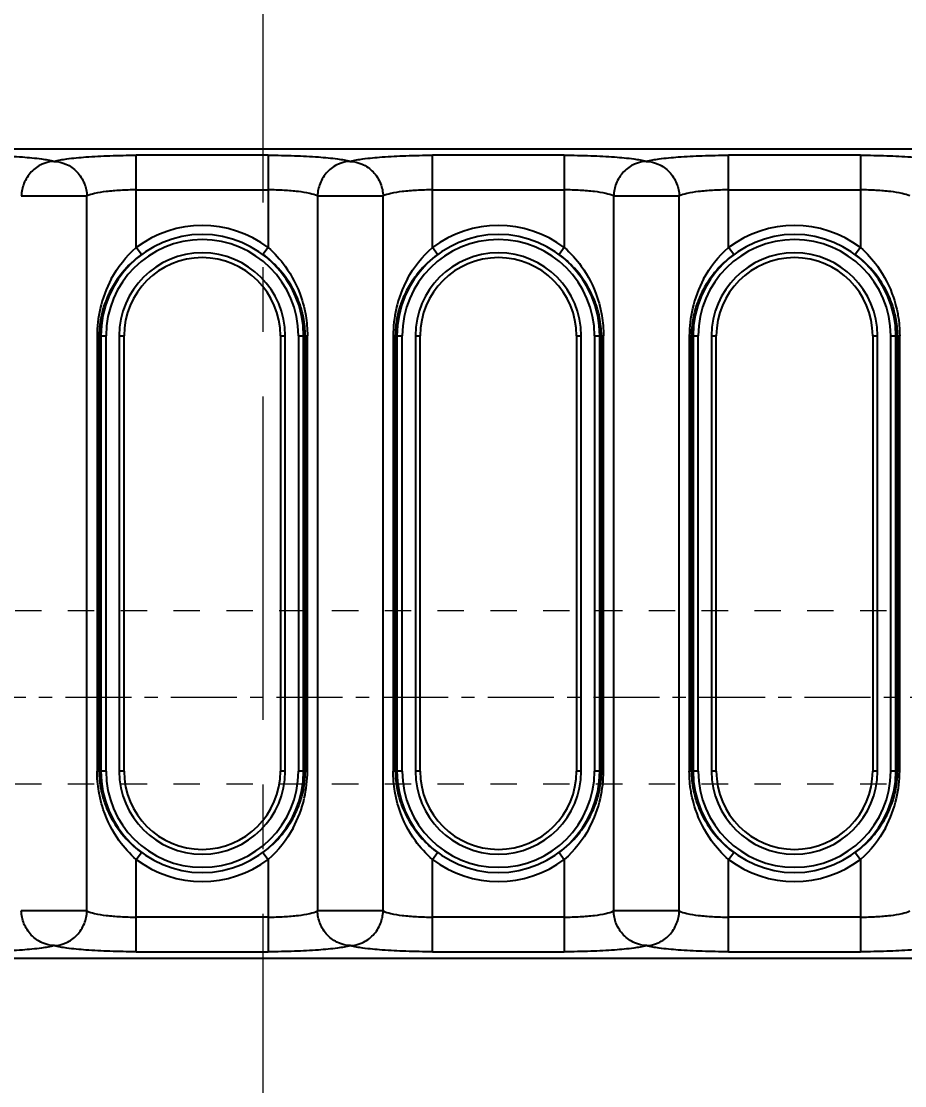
# Model space of a CAD drawing. Header units: millimetres. Extents: x 699 to 6116, y -3115 to -1923.
# Drawn here: x 1031.9 to 1082.9, y -2390.5 to -2329 of the extents above; entities that cross this region are included whole.
import ezdxf

# ---------------------------------------------------------------- set-up
doc = ezdxf.new("R2010")
doc.units = ezdxf.units.MM
doc.header["$LTSCALE"] = 16.335
doc.header["$PDMODE"] = 3
doc.header["$PDSIZE"] = 0.3125
doc.linetypes.add('CENTER', pattern=[0.6, 0.375, -0.075, 0.075, -0.075])
doc.linetypes.add('HIDDEN', pattern=[0.2, 0.1, -0.1])
doc.layers.get('0').update_dxf_attribs({"linetype": 'CONTINUOUS'})
doc.layers.get('Defpoints').update_dxf_attribs({"linetype": 'CONTINUOUS'})
doc.layers.add('center', color=1, linetype='CENTER', lineweight=9)
doc.layers.add('cool', color=153, linetype='HIDDEN', lineweight=9)
doc.styles.get("Standard").update_dxf_attribs({"font": 'txt', "width": 0.8})
doc.dimstyles.get("Standard").update_dxf_attribs({"dimtxt": 0.15625, "dimasz": 0.1875, "dimexe": 0.125, "dimexo": 0.0625, "dimtad": 0, "dimtih": 1, "dimtoh": 1, "dimdsep": 46, "dimtxsty": 'Standard', "dimcen": 0.09, "dimadec": 0, "dimazin": 0, "dimtp": 0.01, "dimtm": 0.01, "dimtfac": 1, "dimtofl": 0, "dimtmove": 0, "dimatfit": 3, "dimfxl": 0, "dimtolj": 1, "dimarcsym": 0})

# ---------------------------------------------------------------- blocks, each defined once
blk = doc.blocks.new('*D680')
at = {"color": 4, "lineweight": -2}
blk.add_line((1045.847, -2186.851), (1045.847, -2169.752), dxfattribs=at)
at = {"layer": 'Defpoints', "color": 0}
for p in [(1045.847, -2169.752), (1045.847, -2186.913), (1045.847, -2423.043)]:
    blk.add_point(p, dxfattribs=at)
at = {"color": 6, "insert": (1045.847, -2159.752), "char_height": 10, "attachment_point": 5, "rotation": 90}
blk.add_mtext('\\A1;0.00', dxfattribs=at)
blk = doc.blocks.new('*D747')
at = {"color": 4, "lineweight": -2}
blk.add_line((1126.21, -2388.043), (1336.786, -2388.043), dxfattribs=at)
at = {"layer": 'Defpoints', "color": 0}
for p in [(1126.147, -2388.043), (1336.786, -2388.043), (1045.847, -2423.043)]:
    blk.add_point(p, dxfattribs=at)
at = {"color": 6, "insert": (1351.452, -2388.043), "char_height": 10, "attachment_point": 5}
blk.add_mtext('\\A1;35.00', dxfattribs=at)
blk = doc.blocks.new('*D748')
at = {"color": 4, "lineweight": -2}
blk.add_line((1126.21, -2331.543), (1336.786, -2331.543), dxfattribs=at)
at = {"layer": 'Defpoints', "color": 0}
for p in [(1126.147, -2331.543), (1336.786, -2331.543), (1045.847, -2423.043)]:
    blk.add_point(p, dxfattribs=at)
at = {"color": 6, "insert": (1350.786, -2331.543), "char_height": 10, "attachment_point": 5}
blk.add_mtext('\\A1;91.50', dxfattribs=at)
blk = doc.blocks.new('*D753')
at = {"color": 4, "lineweight": -2}
blk.add_line((1122.847, -2384.68), (1122.847, -2174.809), dxfattribs=at)
at = {"layer": 'Defpoints', "color": 0}
for p in [(1122.847, -2174.809), (1122.847, -2384.743), (1045.847, -2423.043)]:
    blk.add_point(p, dxfattribs=at)
at = {"color": 6, "insert": (1122.847, -2160.142), "char_height": 10, "attachment_point": 5, "rotation": 90}
blk.add_mtext('\\A1;77.00', dxfattribs=at)
blk = doc.blocks.new('*D754')
at = {"color": 4, "lineweight": -2}
blk.add_line((979.847, -2328.18), (979.847, -2174.809), dxfattribs=at)
at = {"layer": 'Defpoints', "color": 0}
for p in [(979.847, -2174.809), (979.847, -2328.243), (1045.847, -2423.043)]:
    blk.add_point(p, dxfattribs=at)
at = {"color": 6, "insert": (979.847, -2160.142), "char_height": 10, "attachment_point": 5, "rotation": 90}
blk.add_mtext('\\A1;66.00', dxfattribs=at)
blk = doc.blocks.new('*D755')
at = {"color": 4, "lineweight": -2}
blk.add_line((976.485, -2331.543), (755.484, -2331.543), dxfattribs=at)
at = {"layer": 'Defpoints', "color": 0}
for p in [(755.484, -2331.543), (976.547, -2331.543), (1045.847, -2423.043)]:
    blk.add_point(p, dxfattribs=at)
at = {"color": 6, "insert": (741.484, -2331.543), "char_height": 10, "attachment_point": 5}
blk.add_mtext('\\A1;91.50', dxfattribs=at)

msp = doc.modelspace()

# ---------------------------------------------------------------- linework, layer by layer
at = {"color": 7, "linetype": 'Continuous'}
for p, q in [((1106.842, -2336.381), (994.907, -2336.381)), ((1038.52, -2342.066), (1038.52, -2336.743)), ((1046.136, -2336.743), (1038.52, -2336.743)), ((1046.136, -2336.743), (1046.136, -2342.066)), ((1055.613, -2342.066), (1055.613, -2336.743)), ((1063.229, -2336.743), (1055.613, -2336.743)), ((1063.229, -2336.743), (1063.229, -2342.066)), ((1072.707, -2342.066), (1072.707, -2336.743)), ((1080.323, -2336.743), (1072.707, -2336.743)), ((1080.323, -2336.743), (1080.323, -2342.066)), ((1038.52, -2338.743), (1046.136, -2338.743)), ((1055.613, -2338.743), (1063.229, -2338.743)), ((1072.707, -2338.743), (1080.323, -2338.743)), ((1031.886, -2339.094), (1035.677, -2339.094)), ((1035.677, -2380.375), (1035.677, -2339.094)), ((1048.979, -2339.094), (1048.979, -2380.375)), ((1048.979, -2339.094), (1052.77, -2339.094)), ((1052.77, -2380.375), (1052.77, -2339.094)), ((1066.073, -2339.094), (1066.073, -2380.375)), ((1066.073, -2339.094), (1069.864, -2339.094)), ((1069.864, -2380.375), (1069.864, -2339.094)), ((1038.82, -2342.468), (1038.52, -2342.066)), ((1046.136, -2342.066), (1045.836, -2342.468)), ((1055.913, -2342.468), (1055.613, -2342.066)), ((1063.229, -2342.066), (1062.929, -2342.468)), ((1073.007, -2342.468), (1072.707, -2342.066)), ((1080.323, -2342.066), (1080.023, -2342.468)), ((1036.257, -2347.166), (1036.257, -2372.303)), ((1036.381, -2347.166), (1036.257, -2347.166)), ((1036.381, -2372.303), (1036.381, -2347.166)), ((1036.476, -2347.166), (1036.476, -2372.303)), ((1036.476, -2347.166), (1036.777, -2347.166)), ((1036.777, -2372.303), (1036.777, -2347.166)), ((1037.538, -2347.166), (1037.538, -2372.303)), ((1037.538, -2347.166), (1037.814, -2347.166)), ((1037.814, -2372.303), (1037.814, -2347.166)), ((1046.842, -2347.166), (1046.842, -2372.303)), ((1046.842, -2347.166), (1047.117, -2347.166)), ((1047.117, -2372.303), (1047.117, -2347.166)), ((1047.878, -2347.166), (1047.878, -2372.303)), ((1047.878, -2347.166), (1048.179, -2347.166)), ((1048.179, -2372.303), (1048.179, -2347.166)), ((1048.275, -2347.166), (1048.275, -2372.303)), ((1048.275, -2347.166), (1048.399, -2347.166)), ((1048.399, -2372.303), (1048.399, -2347.166)), ((1053.35, -2347.166), (1053.35, -2372.303)), ((1053.474, -2347.166), (1053.35, -2347.166)), ((1053.474, -2372.303), (1053.474, -2347.166)), ((1053.57, -2347.166), (1053.57, -2372.303)), ((1053.57, -2347.166), (1053.871, -2347.166)), ((1053.871, -2372.303), (1053.871, -2347.166)), ((1054.632, -2347.166), (1054.632, -2372.303)), ((1054.632, -2347.166), (1054.908, -2347.166)), ((1054.908, -2372.303), (1054.908, -2347.166)), ((1063.935, -2347.166), (1063.935, -2372.303)), ((1063.935, -2347.166), (1064.211, -2347.166)), ((1064.211, -2372.303), (1064.211, -2347.166)), ((1064.972, -2347.166), (1064.972, -2372.303)), ((1064.972, -2347.166), (1065.273, -2347.166)), ((1065.273, -2372.303), (1065.273, -2347.166)), ((1065.368, -2347.166), (1065.368, -2372.303)), ((1065.368, -2347.166), (1065.493, -2347.166)), ((1065.493, -2372.303), (1065.493, -2347.166)), ((1070.444, -2347.166), (1070.444, -2372.303)), ((1070.568, -2347.166), (1070.444, -2347.166)), ((1070.568, -2372.303), (1070.568, -2347.166)), ((1070.663, -2347.166), (1070.663, -2372.303)), ((1070.663, -2347.166), (1070.964, -2347.166)), ((1070.964, -2372.303), (1070.964, -2347.166)), ((1071.725, -2347.166), (1071.725, -2372.303)), ((1071.725, -2347.166), (1072.001, -2347.166)), ((1072.001, -2372.303), (1072.001, -2347.166)), ((1081.029, -2347.166), (1081.029, -2372.303)), ((1081.029, -2347.166), (1081.304, -2347.166)), ((1081.304, -2372.303), (1081.304, -2347.166)), ((1082.065, -2347.166), (1082.065, -2372.303)), ((1082.065, -2347.166), (1082.366, -2347.166)), ((1082.366, -2372.303), (1082.366, -2347.166)), ((1082.462, -2347.166), (1082.462, -2372.303)), ((1082.462, -2347.166), (1082.586, -2347.166)), ((1082.586, -2372.303), (1082.586, -2347.166)), ((1036.381, -2372.303), (1036.257, -2372.303)), ((1036.777, -2372.303), (1036.476, -2372.303)), ((1037.814, -2372.303), (1037.538, -2372.303)), ((1047.117, -2372.303), (1046.842, -2372.303)), ((1048.179, -2372.303), (1047.878, -2372.303)), ((1048.275, -2372.303), (1048.399, -2372.303)), ((1053.474, -2372.303), (1053.35, -2372.303)), ((1053.871, -2372.303), (1053.57, -2372.303)), ((1054.908, -2372.303), (1054.632, -2372.303)), ((1064.211, -2372.303), (1063.935, -2372.303)), ((1065.273, -2372.303), (1064.972, -2372.303)), ((1065.368, -2372.303), (1065.493, -2372.303)), ((1070.568, -2372.303), (1070.444, -2372.303)), ((1070.964, -2372.303), (1070.663, -2372.303)), ((1072.001, -2372.303), (1071.725, -2372.303)), ((1081.304, -2372.303), (1081.029, -2372.303)), ((1082.366, -2372.303), (1082.065, -2372.303)), ((1082.462, -2372.303), (1082.586, -2372.303)), ((1038.52, -2377.404), (1038.82, -2377.002)), ((1045.836, -2377.002), (1046.136, -2377.404)), ((1055.613, -2377.404), (1055.913, -2377.002)), ((1062.929, -2377.002), (1063.229, -2377.404)), ((1072.707, -2377.404), (1073.007, -2377.002)), ((1080.023, -2377.002), (1080.323, -2377.404)), ((1038.52, -2382.727), (1038.52, -2377.404)), ((1046.136, -2377.404), (1046.136, -2382.727)), ((1055.613, -2382.727), (1055.613, -2377.404)), ((1063.229, -2377.404), (1063.229, -2382.727)), ((1072.707, -2382.727), (1072.707, -2377.404)), ((1080.323, -2377.404), (1080.323, -2382.727)), ((1035.677, -2380.375), (1031.886, -2380.375)), ((1046.136, -2380.727), (1038.52, -2380.727)), ((1052.77, -2380.375), (1048.979, -2380.375)), ((1063.229, -2380.727), (1055.613, -2380.727)), ((1069.864, -2380.375), (1066.073, -2380.375)), ((1080.323, -2380.727), (1072.707, -2380.727)), ((986.523, -2383.089), (1106.842, -2383.089)), ((1038.52, -2382.727), (1046.136, -2382.727)), ((1055.613, -2382.727), (1063.229, -2382.727)), ((1072.707, -2382.727), (1080.323, -2382.727))]:
    msp.add_line(p, q, dxfattribs=at)
for centre, radius, start, end in [((1042.328, -2347.166), 6.365, 53.25404, 126.74596), ((1059.421, -2347.166), 6.365, 53.25404, 126.74596), ((1076.515, -2347.166), 6.365, 53.25404, 126.74596), ((1042.328, -2347.166), 5.852, 0, 180), ((1059.421, -2347.166), 5.852, 0, 180), ((1076.515, -2347.166), 5.852, 0, 180), ((1042.328, -2347.166), 5.551, 0, 180), ((1059.421, -2347.166), 5.551, 0, 180), ((1076.515, -2347.166), 5.551, 0, 180), ((1042.328, -2347.166), 4.79, 0, 180), ((1042.562, -2347.493), 6.265, 126.67154, 140.62332), ((1042.328, -2347.166), 4.514, 0, 180), ((1042.087, -2347.5), 6.275, 42.45432, 53.32018), ((1059.421, -2347.166), 4.79, 0, 180), ((1059.655, -2347.493), 6.265, 126.67154, 140.62332), ((1059.421, -2347.166), 4.514, 0, 180), ((1059.181, -2347.5), 6.275, 42.45432, 53.32018), ((1076.515, -2347.166), 4.79, 0, 180), ((1076.749, -2347.493), 6.265, 126.67154, 140.62332), ((1076.515, -2347.166), 4.514, 0, 180), ((1076.274, -2347.5), 6.275, 42.45432, 53.32018), ((1043.122, -2347.133), 6.86, 151.70951, 167.07638), ((1042.432, -2347.385), 6.097, 140.63545, 149.13661), ((1060.215, -2347.133), 6.86, 151.70951, 167.07638), ((1059.526, -2347.385), 6.097, 140.63545, 149.13661), ((1077.309, -2347.133), 6.86, 151.70951, 167.07638), ((1076.619, -2347.385), 6.097, 140.63545, 149.13661), ((1042.285, -2347.296), 5.924, 149.14275, 157.86892), ((1059.378, -2347.296), 5.924, 149.14275, 157.86892), ((1076.472, -2347.296), 5.924, 149.14275, 157.86892), ((1042.106, -2347.223), 5.732, 157.87532, 165.89125), ((1059.2, -2347.223), 5.732, 157.87532, 165.89125), ((1076.293, -2347.223), 5.732, 157.87532, 165.89125), ((1043.242, -2347.17), 6.985, 167.0025, 179.96792), ((1060.335, -2347.17), 6.985, 167.0025, 179.96792), ((1077.429, -2347.17), 6.985, 167.0025, 179.96792), ((1041.945, -2347.181), 5.565, 165.90603, 173.29158), ((1042.644, -2347.183), 5.631, 0.17075, 11.28696), ((1059.038, -2347.181), 5.565, 165.90603, 173.29158), ((1059.738, -2347.183), 5.631, 0.17075, 11.28696), ((1076.132, -2347.181), 5.565, 165.90603, 173.29158), ((1076.831, -2347.183), 5.631, 0.17075, 11.28696), ((1041.836, -2347.166), 5.455, 173.30508, 179.99397), ((1058.93, -2347.166), 5.455, 173.30508, 179.99397), ((1076.023, -2347.166), 5.455, 173.30508, 179.99397), ((1042.012, -2372.287), 5.631, 180.17075, 191.28696), ((1042.328, -2372.303), 5.852, 180, 0), ((1042.328, -2372.303), 5.551, 180, 360), ((1042.328, -2372.303), 4.79, 180, 360), ((1042.328, -2372.303), 4.514, 180, 0), ((1041.414, -2372.299), 6.985, 347.0025, 359.96792), ((1042.82, -2372.303), 5.455, 353.30508, 359.99397), ((1059.105, -2372.287), 5.631, 180.17075, 191.28696), ((1059.421, -2372.303), 5.852, 180, 0), ((1059.421, -2372.303), 5.551, 180, 360), ((1059.421, -2372.303), 4.79, 180, 360), ((1059.421, -2372.303), 4.514, 180, 0), ((1058.507, -2372.299), 6.985, 347.0025, 359.96792), ((1059.913, -2372.303), 5.455, 353.30508, 359.99397), ((1076.199, -2372.287), 5.631, 180.17075, 191.28696), ((1076.515, -2372.303), 5.852, 180, 0), ((1076.515, -2372.303), 5.551, 180, 360), ((1076.515, -2372.303), 4.79, 180, 360), ((1076.515, -2372.303), 4.514, 180, 0), ((1075.601, -2372.299), 6.985, 347.0025, 359.96792), ((1077.007, -2372.303), 5.455, 353.30508, 359.99397), ((1042.711, -2372.289), 5.565, 345.90603, 353.29158), ((1059.804, -2372.289), 5.565, 345.90603, 353.29158), ((1076.898, -2372.289), 5.565, 345.90603, 353.29158), ((1041.534, -2372.336), 6.86, 331.70951, 347.07638), ((1042.549, -2372.247), 5.732, 337.87532, 345.89125), ((1058.627, -2372.336), 6.86, 331.70951, 347.07638), ((1059.643, -2372.247), 5.732, 337.87532, 345.89125), ((1075.721, -2372.336), 6.86, 331.70951, 347.07638), ((1076.736, -2372.247), 5.732, 337.87532, 345.89125), ((1042.371, -2372.173), 5.924, 329.14275, 337.86892), ((1059.465, -2372.173), 5.924, 329.14275, 337.86892), ((1076.558, -2372.173), 5.924, 329.14275, 337.86892), ((1042.223, -2372.084), 6.097, 320.63545, 329.13661), ((1059.317, -2372.084), 6.097, 320.63545, 329.13661), ((1076.41, -2372.084), 6.097, 320.63545, 329.13661), ((1042.568, -2371.969), 6.275, 222.45432, 233.32018), ((1042.094, -2371.977), 6.265, 306.67154, 320.62332), ((1059.662, -2371.969), 6.275, 222.45432, 233.32018), ((1059.188, -2371.977), 6.265, 306.67154, 320.62332), ((1076.755, -2371.969), 6.275, 222.45432, 233.32018), ((1076.281, -2371.977), 6.265, 306.67154, 320.62332), ((1042.328, -2372.303), 6.365, 233.25404, 306.74596), ((1059.421, -2372.303), 6.365, 233.25404, 306.74596), ((1076.515, -2372.303), 6.365, 233.25404, 306.74596)]:
    msp.add_arc(centre, radius, start, end, dxfattribs=at)
for points, knots in [([(1029.042, -2336.743), (1029.551, -2336.742), (1030.519, -2336.758), (1031.858, -2336.823), (1032.931, -2336.927), (1033.544, -2337.024), (1033.781, -2337.094)], [0, 0, 0, 0, 0.320374, 0.610618, 0.844066, 1, 1, 1, 1]), ([(1033.781, -2337.094), (1033.547, -2337.103), (1033.053, -2337.22), (1032.423, -2337.673), (1032.001, -2338.338), (1031.894, -2338.849), (1031.886, -2339.094)], [0, 0, 0, 0, 0.233579, 0.491555, 0.754782, 1, 1, 1, 1]), ([(1033.781, -2337.094), (1034.018, -2337.024), (1034.632, -2336.927), (1035.704, -2336.823), (1037.043, -2336.758), (1038.012, -2336.742), (1038.52, -2336.743)], [0, 0, 0, 0, 0.155949, 0.389404, 0.679649, 1, 1, 1, 1]), ([(1033.781, -2337.094), (1034.015, -2337.103), (1034.509, -2337.22), (1035.139, -2337.673), (1035.561, -2338.338), (1035.668, -2338.849), (1035.677, -2339.094)], [0, 0, 0, 0, 0.233579, 0.491555, 0.754782, 1, 1, 1, 1]), ([(1046.136, -2336.743), (1046.644, -2336.742), (1047.613, -2336.758), (1048.952, -2336.823), (1050.024, -2336.927), (1050.637, -2337.024), (1050.875, -2337.094)], [0, 0, 0, 0, 0.320374, 0.610618, 0.844066, 1, 1, 1, 1]), ([(1050.875, -2337.094), (1050.64, -2337.103), (1050.147, -2337.22), (1049.516, -2337.673), (1049.094, -2338.338), (1048.987, -2338.849), (1048.979, -2339.094)], [0, 0, 0, 0, 0.233579, 0.491555, 0.754782, 1, 1, 1, 1]), ([(1050.875, -2337.094), (1051.112, -2337.024), (1051.725, -2336.927), (1052.798, -2336.823), (1054.136, -2336.758), (1055.105, -2336.742), (1055.613, -2336.743)], [0, 0, 0, 0, 0.155949, 0.389404, 0.679649, 1, 1, 1, 1]), ([(1050.875, -2337.094), (1051.109, -2337.103), (1051.602, -2337.22), (1052.233, -2337.673), (1052.655, -2338.338), (1052.762, -2338.849), (1052.77, -2339.094)], [0, 0, 0, 0, 0.233579, 0.491555, 0.754782, 1, 1, 1, 1]), ([(1063.229, -2336.743), (1063.738, -2336.742), (1064.706, -2336.758), (1066.045, -2336.823), (1067.118, -2336.927), (1067.731, -2337.024), (1067.968, -2337.094)], [0, 0, 0, 0, 0.320374, 0.610618, 0.844066, 1, 1, 1, 1]), ([(1067.968, -2337.094), (1067.734, -2337.103), (1067.24, -2337.22), (1066.61, -2337.673), (1066.188, -2338.338), (1066.081, -2338.849), (1066.073, -2339.094)], [0, 0, 0, 0, 0.233579, 0.491555, 0.754782, 1, 1, 1, 1]), ([(1067.968, -2337.094), (1068.205, -2337.024), (1068.819, -2336.927), (1069.891, -2336.823), (1071.23, -2336.758), (1072.199, -2336.742), (1072.707, -2336.743)], [0, 0, 0, 0, 0.155949, 0.389404, 0.679649, 1, 1, 1, 1]), ([(1067.968, -2337.094), (1068.202, -2337.103), (1068.696, -2337.22), (1069.326, -2337.673), (1069.748, -2338.338), (1069.855, -2338.849), (1069.864, -2339.094)], [0, 0, 0, 0, 0.233579, 0.491555, 0.754782, 1, 1, 1, 1]), ([(1080.323, -2336.743), (1080.831, -2336.742), (1081.8, -2336.758), (1083.139, -2336.823), (1084.211, -2336.927), (1084.824, -2337.024), (1085.062, -2337.094)], [0, 0, 0, 0, 0.320374, 0.610618, 0.844066, 1, 1, 1, 1]), ([(1038.52, -2338.743), (1038.215, -2338.743), (1037.632, -2338.758), (1036.828, -2338.823), (1036.183, -2338.927), (1035.814, -2339.026), (1035.677, -2339.094)], [0, 0, 0, 0, 0.318055, 0.606823, 0.840028, 1, 1, 1, 1]), ([(1048.979, -2339.094), (1048.841, -2339.026), (1048.473, -2338.927), (1047.828, -2338.823), (1047.023, -2338.758), (1046.441, -2338.743), (1046.136, -2338.743)], [0, 0, 0, 0, 0.159969, 0.39318, 0.681951, 1, 1, 1, 1]), ([(1055.613, -2338.743), (1055.308, -2338.743), (1054.726, -2338.758), (1053.921, -2338.823), (1053.276, -2338.927), (1052.908, -2339.026), (1052.77, -2339.094)], [0, 0, 0, 0, 0.318055, 0.606823, 0.840028, 1, 1, 1, 1]), ([(1066.073, -2339.094), (1065.935, -2339.026), (1065.566, -2338.927), (1064.921, -2338.823), (1064.117, -2338.758), (1063.534, -2338.743), (1063.229, -2338.743)], [0, 0, 0, 0, 0.159969, 0.39318, 0.681951, 1, 1, 1, 1]), ([(1072.707, -2338.743), (1072.402, -2338.743), (1071.819, -2338.758), (1071.015, -2338.823), (1070.37, -2338.927), (1070.001, -2339.026), (1069.864, -2339.094)], [0, 0, 0, 0, 0.318055, 0.606823, 0.840028, 1, 1, 1, 1]), ([(1083.166, -2339.094), (1083.028, -2339.026), (1082.66, -2338.927), (1082.015, -2338.823), (1081.21, -2338.758), (1080.628, -2338.743), (1080.323, -2338.743)], [0, 0, 0, 0, 0.159969, 0.39318, 0.681951, 1, 1, 1, 1]), ([(1047.876, -2345.107), (1047.81, -2344.939), (1047.51, -2344.275), (1047.087, -2343.668), (1046.717, -2343.264)], [0, 0, 0, 0, 0.248204, 1, 1, 1, 1]), ([(1047.116, -2343.147), (1047.511, -2343.698), (1047.931, -2344.523), (1048.175, -2345.398), (1048.226, -2345.623)], [0, 0, 0, 0, 0.746536, 1, 1, 1, 1]), ([(1064.97, -2345.107), (1064.903, -2344.939), (1064.603, -2344.275), (1064.18, -2343.668), (1063.811, -2343.264)], [0, 0, 0, 0, 0.248204, 1, 1, 1, 1]), ([(1064.21, -2343.147), (1064.605, -2343.698), (1065.025, -2344.523), (1065.268, -2345.398), (1065.319, -2345.623)], [0, 0, 0, 0, 0.746536, 1, 1, 1, 1]), ([(1082.063, -2345.107), (1081.997, -2344.939), (1081.697, -2344.275), (1081.274, -2343.668), (1080.904, -2343.264)], [0, 0, 0, 0, 0.248204, 1, 1, 1, 1]), ([(1081.303, -2343.147), (1081.698, -2343.698), (1082.118, -2344.523), (1082.362, -2345.398), (1082.413, -2345.623)], [0, 0, 0, 0, 0.746536, 1, 1, 1, 1]), ([(1048.166, -2346.081), (1048.149, -2345.997), (1048.075, -2345.666), (1047.97, -2345.342), (1047.876, -2345.107)], [0, 0, 0, 0, 0.253093, 1, 1, 1, 1]), ([(1065.259, -2346.081), (1065.242, -2345.997), (1065.168, -2345.666), (1065.063, -2345.342), (1064.97, -2345.107)], [0, 0, 0, 0, 0.253093, 1, 1, 1, 1]), ([(1082.353, -2346.081), (1082.336, -2345.997), (1082.262, -2345.666), (1082.157, -2345.342), (1082.063, -2345.107)], [0, 0, 0, 0, 0.253093, 1, 1, 1, 1]), ([(1048.226, -2345.623), (1048.254, -2345.747), (1048.354, -2346.256), (1048.399, -2346.775), (1048.399, -2347.166)], [0, 0, 0, 0, 0.246522, 1, 1, 1, 1]), ([(1065.319, -2345.623), (1065.347, -2345.747), (1065.448, -2346.256), (1065.492, -2346.775), (1065.492, -2347.166)], [0, 0, 0, 0, 0.246522, 1, 1, 1, 1]), ([(1082.413, -2345.623), (1082.441, -2345.747), (1082.541, -2346.256), (1082.586, -2346.775), (1082.586, -2347.166)], [0, 0, 0, 0, 0.246522, 1, 1, 1, 1]), ([(1036.43, -2373.846), (1036.402, -2373.722), (1036.302, -2373.213), (1036.257, -2372.694), (1036.257, -2372.303)], [0, 0, 0, 0, 0.246522, 1, 1, 1, 1]), ([(1053.524, -2373.846), (1053.495, -2373.722), (1053.395, -2373.213), (1053.35, -2372.694), (1053.35, -2372.303)], [0, 0, 0, 0, 0.246522, 1, 1, 1, 1]), ([(1070.617, -2373.846), (1070.589, -2373.722), (1070.489, -2373.213), (1070.444, -2372.694), (1070.444, -2372.303)], [0, 0, 0, 0, 0.246522, 1, 1, 1, 1]), ([(1036.49, -2373.389), (1036.507, -2373.473), (1036.581, -2373.803), (1036.686, -2374.127), (1036.779, -2374.362)], [0, 0, 0, 0, 0.253093, 1, 1, 1, 1]), ([(1053.583, -2373.389), (1053.6, -2373.473), (1053.674, -2373.803), (1053.779, -2374.127), (1053.873, -2374.362)], [0, 0, 0, 0, 0.253093, 1, 1, 1, 1]), ([(1070.677, -2373.389), (1070.694, -2373.473), (1070.768, -2373.803), (1070.873, -2374.127), (1070.966, -2374.362)], [0, 0, 0, 0, 0.253093, 1, 1, 1, 1]), ([(1037.539, -2376.322), (1037.144, -2375.772), (1036.725, -2374.946), (1036.481, -2374.071), (1036.43, -2373.846)], [0, 0, 0, 0, 0.746536, 1, 1, 1, 1]), ([(1054.633, -2376.322), (1054.238, -2375.772), (1053.818, -2374.946), (1053.574, -2374.071), (1053.524, -2373.846)], [0, 0, 0, 0, 0.746536, 1, 1, 1, 1]), ([(1071.726, -2376.322), (1071.331, -2375.772), (1070.912, -2374.946), (1070.668, -2374.071), (1070.617, -2373.846)], [0, 0, 0, 0, 0.746536, 1, 1, 1, 1]), ([(1036.779, -2374.362), (1036.846, -2374.53), (1037.146, -2375.194), (1037.569, -2375.801), (1037.938, -2376.205)], [0, 0, 0, 0, 0.248204, 1, 1, 1, 1]), ([(1053.873, -2374.362), (1053.94, -2374.53), (1054.239, -2375.194), (1054.662, -2375.801), (1055.032, -2376.205)], [0, 0, 0, 0, 0.248204, 1, 1, 1, 1]), ([(1070.966, -2374.362), (1071.033, -2374.53), (1071.333, -2375.194), (1071.756, -2375.801), (1072.125, -2376.205)], [0, 0, 0, 0, 0.248204, 1, 1, 1, 1]), ([(1033.781, -2382.375), (1033.547, -2382.366), (1033.053, -2382.249), (1032.423, -2381.796), (1032.001, -2381.132), (1031.894, -2380.621), (1031.886, -2380.375)], [0, 0, 0, 0, 0.233579, 0.491555, 0.754782, 1, 1, 1, 1]), ([(1033.781, -2382.375), (1034.015, -2382.366), (1034.509, -2382.249), (1035.139, -2381.796), (1035.561, -2381.132), (1035.668, -2380.621), (1035.677, -2380.375)], [0, 0, 0, 0, 0.233579, 0.491555, 0.754782, 1, 1, 1, 1]), ([(1035.677, -2380.375), (1035.814, -2380.443), (1036.183, -2380.542), (1036.828, -2380.646), (1037.632, -2380.711), (1038.215, -2380.727), (1038.52, -2380.727)], [0, 0, 0, 0, 0.159969, 0.39318, 0.681951, 1, 1, 1, 1]), ([(1046.136, -2380.727), (1046.441, -2380.727), (1047.023, -2380.711), (1047.828, -2380.646), (1048.473, -2380.542), (1048.841, -2380.443), (1048.979, -2380.375)], [0, 0, 0, 0, 0.318055, 0.606823, 0.840028, 1, 1, 1, 1]), ([(1050.875, -2382.375), (1050.64, -2382.366), (1050.147, -2382.249), (1049.516, -2381.796), (1049.094, -2381.132), (1048.987, -2380.621), (1048.979, -2380.375)], [0, 0, 0, 0, 0.233579, 0.491555, 0.754782, 1, 1, 1, 1]), ([(1050.875, -2382.375), (1051.109, -2382.366), (1051.602, -2382.249), (1052.233, -2381.796), (1052.655, -2381.132), (1052.762, -2380.621), (1052.77, -2380.375)], [0, 0, 0, 0, 0.233579, 0.491555, 0.754782, 1, 1, 1, 1]), ([(1052.77, -2380.375), (1052.908, -2380.443), (1053.276, -2380.542), (1053.921, -2380.646), (1054.726, -2380.711), (1055.308, -2380.727), (1055.613, -2380.727)], [0, 0, 0, 0, 0.159969, 0.39318, 0.681951, 1, 1, 1, 1]), ([(1063.229, -2380.727), (1063.534, -2380.727), (1064.117, -2380.711), (1064.921, -2380.646), (1065.566, -2380.542), (1065.935, -2380.443), (1066.073, -2380.375)], [0, 0, 0, 0, 0.318055, 0.606823, 0.840028, 1, 1, 1, 1]), ([(1067.968, -2382.375), (1067.734, -2382.366), (1067.24, -2382.249), (1066.61, -2381.796), (1066.188, -2381.132), (1066.081, -2380.621), (1066.073, -2380.375)], [0, 0, 0, 0, 0.233579, 0.491555, 0.754782, 1, 1, 1, 1]), ([(1067.968, -2382.375), (1068.202, -2382.366), (1068.696, -2382.249), (1069.326, -2381.796), (1069.748, -2381.132), (1069.855, -2380.621), (1069.864, -2380.375)], [0, 0, 0, 0, 0.233579, 0.491555, 0.754782, 1, 1, 1, 1]), ([(1069.864, -2380.375), (1070.001, -2380.443), (1070.37, -2380.542), (1071.015, -2380.646), (1071.819, -2380.711), (1072.402, -2380.727), (1072.707, -2380.727)], [0, 0, 0, 0, 0.159969, 0.39318, 0.681951, 1, 1, 1, 1]), ([(1080.323, -2380.727), (1080.628, -2380.727), (1081.21, -2380.711), (1082.015, -2380.646), (1082.66, -2380.542), (1083.028, -2380.443), (1083.166, -2380.375)], [0, 0, 0, 0, 0.318055, 0.606823, 0.840028, 1, 1, 1, 1]), ([(1033.781, -2382.375), (1033.544, -2382.445), (1032.931, -2382.542), (1031.858, -2382.646), (1030.519, -2382.711), (1029.551, -2382.727), (1029.042, -2382.727)], [0, 0, 0, 0, 0.155949, 0.389404, 0.679649, 1, 1, 1, 1]), ([(1038.52, -2382.727), (1038.012, -2382.727), (1037.043, -2382.711), (1035.704, -2382.646), (1034.632, -2382.542), (1034.018, -2382.445), (1033.781, -2382.375)], [0, 0, 0, 0, 0.320374, 0.610618, 0.844066, 1, 1, 1, 1]), ([(1050.875, -2382.375), (1050.637, -2382.445), (1050.024, -2382.542), (1048.952, -2382.646), (1047.613, -2382.711), (1046.644, -2382.727), (1046.136, -2382.727)], [0, 0, 0, 0, 0.155949, 0.389404, 0.679649, 1, 1, 1, 1]), ([(1055.613, -2382.727), (1055.105, -2382.727), (1054.136, -2382.711), (1052.798, -2382.646), (1051.725, -2382.542), (1051.112, -2382.445), (1050.875, -2382.375)], [0, 0, 0, 0, 0.320374, 0.610618, 0.844066, 1, 1, 1, 1]), ([(1067.968, -2382.375), (1067.731, -2382.445), (1067.118, -2382.542), (1066.045, -2382.646), (1064.706, -2382.711), (1063.738, -2382.727), (1063.229, -2382.727)], [0, 0, 0, 0, 0.155949, 0.389404, 0.679649, 1, 1, 1, 1]), ([(1072.707, -2382.727), (1072.199, -2382.727), (1071.23, -2382.711), (1069.891, -2382.646), (1068.819, -2382.542), (1068.205, -2382.445), (1067.968, -2382.375)], [0, 0, 0, 0, 0.320374, 0.610618, 0.844066, 1, 1, 1, 1]), ([(1085.062, -2382.375), (1084.824, -2382.445), (1084.211, -2382.542), (1083.139, -2382.646), (1081.8, -2382.711), (1080.831, -2382.727), (1080.323, -2382.727)], [0, 0, 0, 0, 0.155949, 0.389404, 0.679649, 1, 1, 1, 1])]:
    msp.add_open_spline(points, degree=3, knots=knots, dxfattribs=at)
for points in [[(1037.081, -2343.882), (1037.447, -2343.202), (1037.938, -2342.573), (1038.52, -2342.066)], [(1046.136, -2342.066), (1046.503, -2342.385), (1046.833, -2342.752), (1047.116, -2343.147)], [(1054.175, -2343.882), (1054.541, -2343.202), (1055.031, -2342.573), (1055.613, -2342.066)], [(1063.229, -2342.066), (1063.596, -2342.385), (1063.926, -2342.752), (1064.21, -2343.147)], [(1071.268, -2343.882), (1071.634, -2343.202), (1072.125, -2342.573), (1072.707, -2342.066)], [(1080.323, -2342.066), (1080.69, -2342.385), (1081.02, -2342.752), (1081.303, -2343.147)], [(1047.574, -2375.587), (1047.209, -2376.268), (1046.718, -2376.896), (1046.136, -2377.404)], [(1064.668, -2375.587), (1064.302, -2376.268), (1063.812, -2376.896), (1063.229, -2377.404)], [(1081.761, -2375.587), (1081.396, -2376.268), (1080.905, -2376.896), (1080.323, -2377.404)], [(1038.52, -2377.404), (1038.153, -2377.084), (1037.823, -2376.718), (1037.539, -2376.322)], [(1055.613, -2377.404), (1055.246, -2377.084), (1054.916, -2376.718), (1054.633, -2376.322)], [(1072.707, -2377.404), (1072.34, -2377.084), (1072.01, -2376.718), (1071.726, -2376.322)]]:
    msp.add_open_spline(points, degree=3, dxfattribs=at)
at = {"layer": 'center', "color": 1, "linetype": 'CENTER', "ltscale": 3.047689}
msp.add_line((1045.847, -2668.043), (1045.847, -2178.043), dxfattribs=at)
at = {"layer": 'cool', "ltscale": 0.932966}
for p, q in [((1316.517, -2363.043), (827.847, -2363.043)), ((1316.517, -2373.043), (827.847, -2373.043))]:
    msp.add_line(p, q, dxfattribs=at)
at = {"layer": 'cool', "color": 1, "linetype": 'CENTER', "ltscale": 0.621977}
msp.add_line((1330.847, -2368.043), (822.847, -2368.043), dxfattribs=at)

# ---------------------------------------------------------------- dimensions: what is measured, and where the dimension line sits
for feature_location, offset, dtype, origin, picture, middle in [((979.847, -2328.243), (0, 153.433), 1, (1045.847, -2423.043), '*D754', (979.847, -2160.142)), ((1122.847, -2384.743), (0, 209.933), 1, (1045.847, -2423.043), '*D753', (1122.847, -2160.142)), ((1045.847085296, -2186.913155911), (0, 17.161326237), 1, (1045.847085296, -2423.042626892), '*D680', (1045.847085296, -2159.751829674)), ((976.547, -2331.543), (-221.063, 0), 0, (1045.847, -2423.043), '*D755', (741.484, -2331.543)), ((1126.147, -2331.543), (210.639, 0), 0, (1045.847, -2423.043), '*D748', (1350.786, -2331.543)), ((1126.147, -2388.043), (210.639, 0), 0, (1045.847, -2423.043), '*D747', (1351.452, -2388.043))]:
    dim = msp.add_ordinate_dim(feature_location=feature_location, offset=offset, dtype=dtype, origin=origin, dimstyle='Standard', override={"dimtxt": 10, "dimasz": 10, "dimgap": 0, "dimtih": 0, "dimtoh": 0, "dimzin": 0, "dimcen": 0, "dimclrd": 4, "dimclre": 4, "dimclrt": 6, "dimadec": 2, "dimtp": 0, "dimtm": 0, "dimtzin": 0})
    dim.commit()
    dim.dimension.update_dxf_attribs({"geometry": picture, "text_midpoint": middle})

doc.saveas('drawing.dxf')
